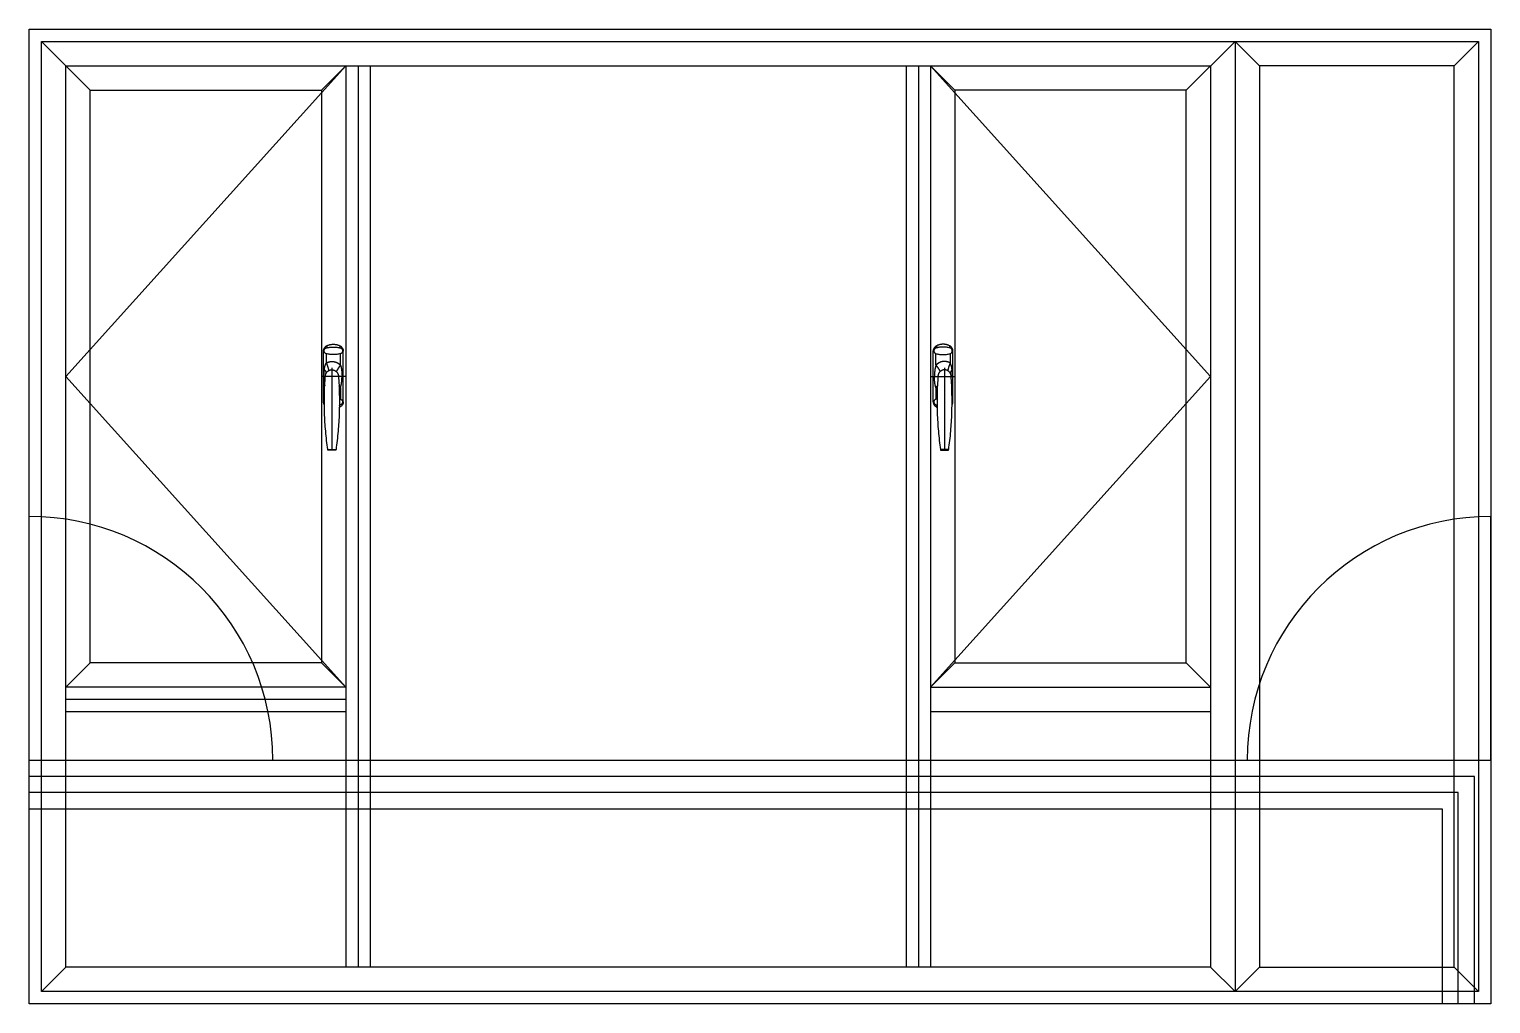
# Model space of a CAD drawing. Extents: x 92581 to 95581, y 27484 to 29484.
import ezdxf

# ---------------------------------------------------------------- set-up
doc = ezdxf.new("R2010")
doc.units = 0
doc.header["$LTSCALE"] = 25
doc.linetypes.add('DASH', pattern=[0.35, 0.25, -0.1])
for name, color, linetype in [('Sunac_Gridline_Glass', 134, 'Continuous'), ('Sunac_HardWare', 13, 'Continuous'), ('Sunac_Refline', 10, 'Continuous'), ('Sunac_Wall', 2, 'DASH')]:
    doc.layers.add(name, color=color, linetype=linetype)

# ---------------------------------------------------------------- blocks, each defined once
blk = doc.blocks.new('zs')
at = {"layer": 'Sunac_HardWare', "linetype": 'DASH', "ltscale": 100}
for p, q in [((-44.5, -52), (-44.5, 52)), ((-38.8, 23.2), (-38.8, 46.6)), ((-9.7, 46.6), (-9.7, 27.5)), ((-4, -52), (-4, 52)), ((-50, 0), (0, 0)), ((-21.2, 17.6), (-21.2, -151.5)), ((-21.2, 4.5), (-21.2, -6.9)), ((-38.8, -23.2), (-38.8, -46.6)), ((-12.8, -150.2), (-29.7, -150.2)), ((-28.2, -151.5), (-14.3, -151.5))]:
    blk.add_line(p, q, dxfattribs=at)
for centre, radius, start, end in [((-32.5, 52), 12, 117.2796, 180), ((-24.2, -0.9), 61.1, 76.5803, 103.4197), ((-24.2, 36), 30, 62.7204, 117.2796), ((-16, 52), 12, 0, 62.7204), ((-37, 52.5), 6.15, 103.4197, 256.5803), ((-24.2, 105.9), 61.1, 256.5803, 283.4197), ((-11.5, 52.5), 6.15, 283.4197, 76.5803), ((674.3, -51.1), 710.9, 175.7976, 188.0138), ((-21.2, 0), 13.5, 4.2024, 175.7976), ((-716.7, -51.1), 710.9, 351.9862, 4.2024), ((-32.5, -52), 12, 180, 242.7204), ((-37, -52.5), 6.15, 103.4197, 256.5803), ((-24.2, -105.9), 61.1, 101.671, 103.4197), ((-24.2, 0.9), 61.1, 256.5803, 258.3531), ((-11.5, -52.5), 6.15, 335.9077, 23.8655), ((-16, -52), 12, 327.1977, 0), ((-24.2, -36), 30, 242.7204, 245.8599), ((-28.2, -150), 1.5, 188.0138, 270), ((-14.3, -150), 1.5, 270, 351.9862)]:
    blk.add_arc(centre, radius, start, end, dxfattribs=at)
for points in [[(-38, 62.7), (-38, 62.5), (-38, 62.1), (-37.8, 61.6), (-37.5, 60.8), (-37.4, 60.4)], [(-37.4, 60.4), (-37.2, 59.9), (-36.7, 58.9)], [(-11.1, 60.4), (-11.3, 59.9), (-11.8, 58.9)], [(-10.5, 62.7), (-10.4, 62.5), (-10.5, 62.1), (-10.7, 61.6), (-11, 60.8), (-11.1, 60.4)], [(-44.5, 52), (-44.4, 52.2), (-44.1, 52.4), (-43.7, 52.6), (-43.1, 52.8)], [(-9.7, 27.5), (-11.7, 28.6), (-13.7, 29.4), (-15.8, 30), (-18, 30.5), (-20.1, 30.7), (-22.3, 30.7), (-24.5, 30.5), (-26.7, 30.1), (-28.9, 29.5), (-31, 28.6), (-33.1, 27.6), (-35.1, 26.3), (-37, 24.8), (-38.8, 23.2)], [(-4, 52), (-4.1, 52.2), (-4.3, 52.4), (-4.8, 52.6), (-5.4, 52.8)], [(-38.8, 23.2), (-39.4, 21.4), (-39.9, 19.5), (-40.4, 17.4), (-40.8, 15.3), (-41.1, 13.1), (-41.4, 10.8), (-41.6, 8.6), (-41.8, 6.4), (-41.9, 4.2), (-42, 2.1), (-42, 0)], [(-38.8, -23.2), (-39.4, -21.4), (-39.9, -19.5), (-40.4, -17.4), (-40.8, -15.3), (-41.1, -13.1), (-41.4, -10.8), (-41.6, -8.6), (-41.8, -6.4), (-41.9, -4.2), (-42, -2.1), (-42, 0)], [(-38.8, 23.2), (-36.9, 20.5), (-35.1, 18), (-33.5, 15.6), (-32.2, 13.4), (-31.1, 11.5), (-30.4, 9.9)], [(-9.7, 27.5), (-11, 24.3), (-12.1, 21.2), (-13.1, 18.3), (-13.8, 15.7), (-14.3, 13.5), (-14.5, 11.7)], [(-5.7, 13.8), (-6, 15.8), (-6.3, 17.7), (-6.6, 19.4), (-7, 21.1), (-7.5, 22.6), (-8, 24), (-8.5, 25.3), (-9.1, 26.4), (-9.7, 27.5)], [(-5.7, 13.8), (-7.3, 11.9), (-8.4, 10.1), (-9, 8.4), (-9.2, 6.8), (-8.9, 5.4)], [(-4.9, 0), (-4.9, 1.9), (-5, 4), (-5.1, 6.2), (-5.2, 8.6), (-5.4, 11.1), (-5.7, 13.8)], [(-4.9, 0), (-4.9, -1.9), (-5, -4), (-5.1, -6.2), (-5.2, -8.6), (-5.4, -11.1), (-5.7, -13.8)], [(-44.5, -52), (-44.4, -52.2), (-44.1, -52.4), (-43.7, -52.6), (-43.1, -52.8)], [(-37.4, -60.4), (-37.2, -59.9), (-36.7, -58.9)], [(-4, -52), (-4.1, -52.2), (-4.3, -52.4), (-4.8, -52.6), (-5.4, -52.8)], [(-38, -62.7), (-38, -62.5), (-38, -62.1), (-37.8, -61.6), (-37.5, -60.8), (-37.4, -60.4)]]:
    blk.add_spline(points, degree=3, dxfattribs=at)
for points, knots in [([(-38.8, -23.2), (-38.2, -22.3), (-37.2, -21), (-36.2, -19.6), (-35.9, -19.2)], [0, 0, 0, 0, 2.20078, 3.297346, 3.297346, 3.297346, 3.297346]), ([(-36.2, -25.6), (-36.5, -25.3), (-37.4, -24.6), (-38.2, -23.7), (-38.8, -23.2)], [18.819968, 18.819968, 18.819968, 18.819968, 19.570774, 21.20105, 21.20105, 21.20105, 21.20105]), ([(-5.7, -13.8), (-5.8, -14.5), (-5.9, -15.8), (-6.2, -17.6), (-6.5, -18.7), (-6.6, -19.2)], [0, 0, 0, 0, 1.320348, 2.58877, 3.659728, 3.659728, 3.659728, 3.659728])]:
    blk.add_open_spline(points, degree=3, knots=knots, dxfattribs=at)
blk.add_open_spline([(-5.7, -13.8), (-6.1, -13.3), (-6.5, -12.9), (-6.9, -12.4)], degree=3, dxfattribs=at)
blk = doc.blocks.new('*U4')
at = {"ltscale": 10}
blk.add_line((1900, 700), (1850, 650), dxfattribs=at)
at = {"layer": 'Sunac_Gridline_Glass', "ltscale": 10}
for p, q in [((25, 1975), (125, 1875)), ((2375, 1875), (2475, 1975)), ((2475, 1975), (2525, 1925)), ((2925, 1925), (2975, 1975)), ((125, 700), (75, 650)), ((600, 700), (650, 650)), ((1850, 650, 0), (2425, 650, 0)), ((1850, 600), (2425, 600))]:
    blk.add_line(p, q, dxfattribs=at)
at = {"layer": 'Sunac_Gridline_Glass', "lineweight": -3}
for p, q in [((650, 1925, 0), (600, 1875, 0)), ((650, 1925), (650, 75)), ((700, 1925), (700, 75)), ((1800, 1925, 0), (1800, 75, 0)), ((1850, 1925, 0), (1850, 75, 0)), ((1850, 1925, 0), (1900, 1875, 0)), ((2375, 700, 0), (2425, 650, 0)), ((650, 650, 0), (75, 650, 0)), ((75, 600), (650, 600)), ((75, 75), (25, 25)), ((2425, 75), (2475, 25)), ((2525, 75), (2475, 25)), ((2925, 75), (2975, 25))]:
    blk.add_line(p, q, dxfattribs=at)
for points in [[(25, 1975), (2975, 1975), (2975, 25), (25, 25)], [(75, 1925), (2425, 1925), (2425, 75), (75, 75)]]:
    blk.add_lwpolyline(points, close=True, dxfattribs=at)
at = {"layer": 'Sunac_Gridline_Glass', "elevation": 0}
blk.add_lwpolyline([(2475, 1975), (2475, 25)], dxfattribs=at)
at = {"layer": 'Sunac_Gridline_Glass', "ltscale": 30, "elevation": 0}
for points in [[(650, 1925), (75, 1287.5), (650, 650)], [(1850, 1925), (2425, 1287.5), (1850, 650)]]:
    blk.add_lwpolyline(points, dxfattribs=at)
at = {"layer": 'Sunac_Gridline_Glass'}
blk.add_lwpolyline([(2525, 75), (2925, 75), (2925, 1925), (2525, 1925)], close=True, dxfattribs=at)
at = {"layer": 'Sunac_Gridline_Glass', "lineweight": -3, "elevation": 0}
for points in [[(125, 1875), (600, 1875), (600, 700), (125, 700)], [(2375, 1875), (1900, 1875), (1900, 700), (2375, 700)]]:
    blk.add_lwpolyline(points, close=True, dxfattribs=at)
at = {"layer": 'Sunac_Refline', "ltscale": 10}
for p, q in [((675, 1925), (675, 75)), ((1825, 1925), (1825, 75)), ((75, 625), (650, 625))]:
    blk.add_line(p, q, dxfattribs=at)
at = {"layer": 'Sunac_Wall', "lineweight": -3, "ltscale": 500}
blk.add_lwpolyline([(0, 2000), (3000, 2000), (3000, 0), (0, 0)], close=True, dxfattribs=at)
at = {"layer": 'Sunac_HardWare', "extrusion": (0, 0, -1), "zscale": -1}
blk.add_blockref('zs', (-600, 1287.5, 0), dxfattribs=at)
at = {"layer": 'Sunac_HardWare'}
blk.add_blockref('zs', (1900, 1287.5, 0), dxfattribs=at)
blk = doc.blocks.new('*U2105')
at = {"layer": 'Sunac_Gridline_Glass'}
for p, q in [((0, 0), (0, 500)), ((3000, 0), (3000, 500)), ((0, -100), (0, 0)), ((0, 0), (3000, 0)), ((3000, 0), (3000, -500)), ((2966.7, -33.3), (0, -33.3)), ((2966.7, -500), (2966.7, -33.3)), ((2933.3, -66.7), (0, -66.7)), ((2933.3, -500), (2933.3, -66.7)), ((0, -100), (2900, -100)), ((3000, -500), (2900, -500))]:
    blk.add_line(p, q, dxfattribs=at)
at = {"layer": 'Sunac_Gridline_Glass', "ltscale": 10}
blk.add_line((2900, -100), (2900, -500), dxfattribs=at)
at = {"layer": 'Sunac_Gridline_Glass'}
for centre, start, end in [((0, 0), 0, 90), ((3000, 0), 90, 180)]:
    blk.add_arc(centre, 500, start, end, dxfattribs=at)

msp = doc.modelspace()

# ---------------------------------------------------------------- block references
for name, p in [('*U4', (92581.5, 27484.3, 0)), ('*U2105', (92581.5, 27984.3, 0))]:
    msp.add_blockref(name, p)

doc.saveas('drawing.dxf')
